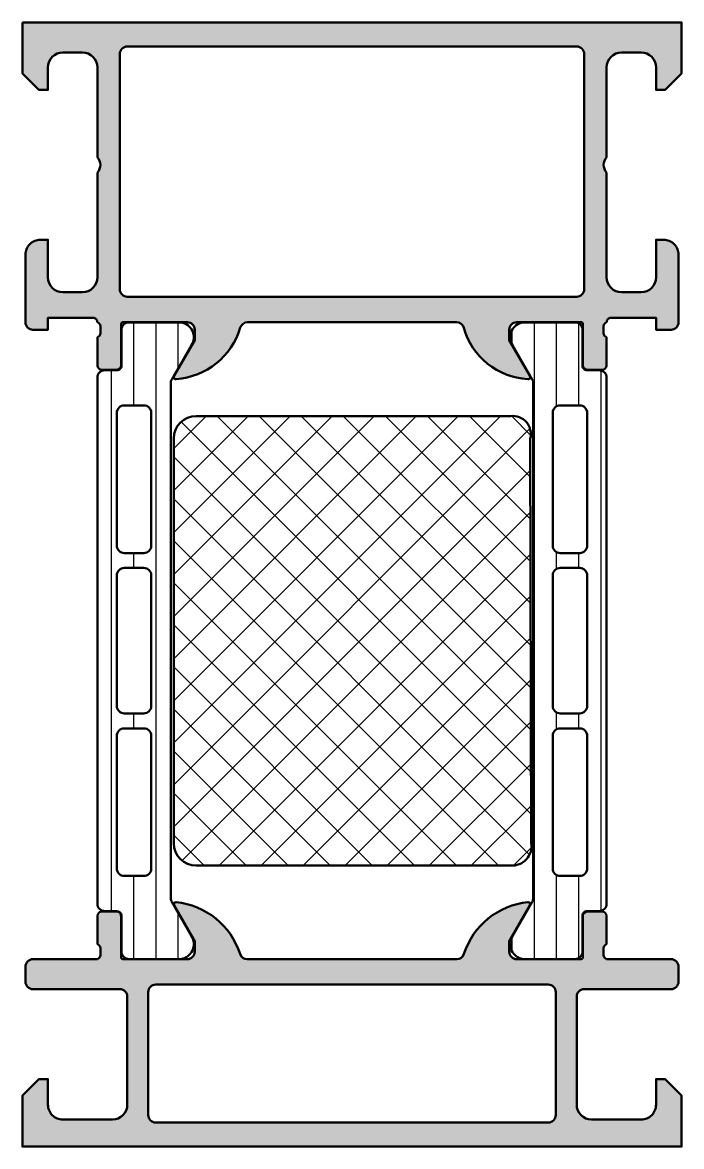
# Model space of a CAD drawing. Extents: x 0 to 44, y 0 to 75.
import ezdxf

# ---------------------------------------------------------------- set-up
doc = ezdxf.new("R2010")
doc.units = 0
for name, color, linetype, lineweight in [('0S-Alu contour', 7, 'Continuous', 50), ('0S-Alu hatch', 252, 'Continuous', 25), ('0S-Plastic contour', 254, 'Continuous', 50), ('0S-Plastic hatch', 253, 'Continuous', 25), ('0S-PT contour', 91, 'Continuous', 50), ('0S-PT hatch', 103, 'Continuous', 25)]:
    doc.layers.add(name, color=color, linetype=linetype, lineweight=lineweight)
pattern_1 = [(90, (0, 0), (-1.4859, 0), [])]

# ---------------------------------------------------------------- blocks, each defined once
blk = doc.blocks.new('345120__500D9D4B_1D3E_4A5A_B73B_B40BABF88348_')
at = {"layer": '0S-Alu hatch'}
h = blk.add_hatch(color=256, dxfattribs=at)
edge = h.paths.add_edge_path()
edge.add_line((0, 75), (0, 71.59996795654297))
edge.add_line((0, 71.59996795654297), (1.099975585937499, 70.49999237060545))
edge.add_line((1.099975585937499, 70.49999237060545), (1.699951171875, 70.49999237060545))
edge.add_line((1.699951171875, 70.49999237060545), (1.699951167454621, 72.00035610491898))
edge.add_ellipse((2.700037571150549, 72.00035610491899), major_axis=(-1.000086403695927, 0), ratio=1, start_angle=270.00000000000006, end_angle=360, ccw=False)
edge.add_line((2.700037571150548, 73.00044250861492), (3.999945194182837, 73.00044250638473))
edge.add_ellipse((3.999945191311753, 72.00038769658362), major_axis=(-1.000054809801099, 0), ratio=1, start_angle=180, end_angle=269.999999835508, ccw=False)
edge.add_line((5.000000001112852, 72.00038769658362), (5, 66))
edge.add_ellipse((4.475160659681641, 65.5), major_axis=(-0.724883668698509, 0), ratio=1, start_angle=136.3884232636867, end_angle=223.6115767363134, ccw=False)
edge.add_line((5, 65), (5.000000001728484, 58.00005879772896))
edge.add_ellipse((3.999941202271038, 58.00005879772896), major_axis=(-1.000058799457446, 0), ratio=1, start_angle=90, end_angle=180, ccw=False)
edge.add_line((3.999941202271038, 56.99999999827151), (2.700038641114208, 56.99999999617478))
edge.add_ellipse((2.700038642443936, 58.00008747056893), major_axis=(-1.000087474394149, 0), ratio=1, start_angle=0, end_angle=89.99999992381902, ccw=False)
edge.add_line((1.699951168049786, 58.00008747056892), (1.699951171875, 60.5))
edge.add_line((1.699951171875, 60.5), (1.200038642443943, 60.50000000382521))
edge.add_arc((1.200038642443943, 59.49991252943106), 1.000087474394156, 90, 180.0007771235139)
edge.add_line((0.1999511681417769, 59.4998989648806), (0.2000122065430656, 54.99997010652887))
edge.add_arc((0.6999814664105886, 54.999976888363), 0.4999692599135191, 180.0007771887011, 269.9995628678931)
edge.add_line((0.6999776519478511, 54.50000762846404), (1.70001220703125, 54.5))
edge.add_line((1.70001220703125, 54.5), (1.70001220703125, 55.29999542236328))
edge.add_line((1.70001220703125, 55.29999542236328), (4.699920654296797, 55.29999542236328))
edge.add_ellipse((4.700537733615983, 55.00062467693963), major_axis=(-0.2993713814017613, 0), ratio=1, start_angle=179.8789847210898, end_angle=270.1181010204956, ccw=False)
edge.add_ellipse((4.921072000722604, 54.73247177861281), major_axis=(-0.2788950563274092, 0), ratio=1, start_angle=178.8354106258027, end_angle=253.5801235805099, ccw=False)
edge.add_line((5.199909447265617, 54.72680337061394), (5.199909447265627, 54.27320937061398))
edge.add_ellipse((4.921041351622458, 54.26754871113692), major_axis=(-0.2789255417371514, 0), ratio=1, start_angle=106.4245945553545, end_angle=181.1628700728862, ccw=False)
edge.add_line((4.999908447265625, 54.00000537061398), (4.999908447265626, 52.11999437060547))
edge.add_arc((5.299908447265625, 52.11999437060547), 0.2999999999999989, 180, 270)
edge.add_line((5.299908447265625, 51.81999437060547), (6.279882766308412, 51.81999437060547))
edge.add_arc((6.279882766308412, 52.11999437060547), 0.2999999999999971, 270, 360)
edge.add_line((6.57988276630841, 52.11999437060547), (6.579882766308413, 54.87999237060546))
edge.add_ellipse((6.699882766308416, 54.87999237060545), major_axis=(-0.1200000000000027, 0), ratio=1, start_angle=270.0017281986449, end_angle=360, ccw=False)
edge.add_line((6.699879146777639, 54.99999237055087), (10.99987573095785, 55.00012207025101))
edge.add_ellipse((10.99989081194118, 54.50013495270454), major_axis=(-0.4999871177739239, 0), ratio=1, start_angle=180, end_angle=270.0017281979177, ccw=False)
edge.add_line((11.49987792971511, 54.50013495270454), (11.4998779296875, 53.80012512207031))
edge.add_line((11.4998779296875, 53.80012512207031), (10.11163330078124, 51.39560699462889))
edge.add_arc((10.2354760166632, 51.33769717461277), 0.136713443125829, 154.9388426485009, 284.9266257936448)
edge.add_arc((9.920909795920137, 56.01638100774349), 4.823483216037497, 274.1585276595089, 343.451636077428)
edge.add_ellipse((15.02389249098137, 54.50012207031237), major_axis=(-0.5000000000001176, 0), ratio=1, start_angle=269.99999999999983, end_angle=343.4516360774274, ccw=False)
edge.add_line((15.02389249098137, 55.00012207031248), (28.97897234221998, 55.0001220703125))
edge.add_ellipse((28.97897234221998, 54.50012207031238), major_axis=(-0.5000000000001208, 0), ratio=1, start_angle=195.5022685849559, end_angle=269.9999999999996, ccw=False)
edge.add_arc((33.97791587154023, 55.88666495980151), 4.687671692939362, 195.5022685849563, 266.9583986955508)
edge.add_arc((33.76730593307469, 51.33526302328608), 0.135154135535652, 253.6162966796809, 386.5182348805647)
edge.add_line((33.888240814209, 51.39560699462887), (32.49999618530273, 53.8001251220703))
edge.add_line((32.49999618530273, 53.8001251220703), (32.49999618527514, 54.50013495270454))
edge.add_ellipse((32.99998330304906, 54.50013495270454), major_axis=(-0.4999871177739195, 0), ratio=1, start_angle=270.00009934834316, end_angle=360, ccw=False)
edge.add_line((32.99998243609355, 55.0001220704777), (37.30002183153099, 55.00012952636669))
edge.add_ellipse((37.3000220396001, 54.88012969970702), major_axis=(-0.1199998266598455, 0), ratio=1, start_angle=180, end_angle=270.0000993458258, ccw=False)
edge.add_line((37.42002186625995, 54.88012969970702), (37.42002186625994, 52.12013169970703))
edge.add_arc((37.72002186625995, 52.12013169970703), 0.3000000000000043, 180, 270)
edge.add_line((37.72002186625995, 51.82013169970701), (38.69999618530271, 51.82013169970701))
edge.add_arc((38.69999618530271, 52.12013169970703), 0.3000000000000114, 270, 360)
edge.add_line((38.99999618530272, 52.12013169970703), (38.99999618530272, 54.00014269971553))
edge.add_ellipse((39.0788632809459, 54.26768604023846), major_axis=(-0.2789255417371463, 0), ratio=1, start_angle=-1.1628700727491719, end_angle=73.57540544464331, ccw=False)
edge.add_line((38.79999518530272, 54.27334669971486), (38.79999518530274, 54.7269406997155))
edge.add_ellipse((39.07883263184574, 54.73260910771378), major_axis=(-0.2788950563273933, 0), ratio=1, start_angle=-73.58012358050081, end_angle=1.1645893740778206, ccw=False)
edge.add_ellipse((39.29930476826628, 55.00068701524945), major_axis=(-0.2993091018266816, 0), ratio=1, start_angle=-90.1234469657332, end_angle=0.10668518499409174, ccw=False)
edge.add_line((39.29994964598964, 55.29999542236328), (42.29985809326172, 55.29999542236328))
edge.add_line((42.29985809326172, 55.29999542236328), (42.29985809326172, 54.50000000000001))
edge.add_line((42.29985809326172, 54.50000000000001), (43.29989264834511, 54.50000762846404))
edge.add_arc((43.29988883388238, 54.99997688836302), 0.4999692599135264, 270.0004371321068, 359.9992228112989)
edge.add_line((43.79985809374991, 54.99997010652911), (43.79991913215119, 59.49989896487656))
edge.add_arc((42.79983165784903, 59.49991252943106), 1.000087474394153, 359.9992228764861, 450.0000000000004)
edge.add_line((42.79983165784902, 60.50000000382521), (42.29991912841796, 60.5))
edge.add_line((42.29991912841796, 60.5), (42.29991913224318, 58.00008747056894))
edge.add_ellipse((41.29983165784902, 58.00008747056895), major_axis=(-1.000087474394163, 0), ratio=1, start_angle=90.00000006091682, end_angle=180, ccw=False)
edge.add_line((41.29983165891231, 56.99999999617478), (39.99992287798283, 56.99999999861786))
edge.add_ellipse((39.99992287798283, 58.0000487627993), major_axis=(-1.000048764181443, 0), ratio=1, start_angle=0, end_angle=90, ccw=False)
edge.add_line((38.99987411380139, 58.0000487627993), (38.99987411499024, 65))
edge.add_ellipse((39.52471345530859, 65.5), major_axis=(-0.7248836686985038, 0), ratio=1, start_angle=-43.61157673631379, end_angle=43.61157673631379, ccw=False)
edge.add_line((38.99987411499024, 66), (38.99987411430043, 72.00039773154603))
edge.add_ellipse((39.99991888881757, 72.00039773154604), major_axis=(-1.000044774517135, 0), ratio=1, start_angle=270.00000016449195, end_angle=360, ccw=False)
edge.add_line((39.99991888594652, 73.00044250606318), (41.29983272914242, 73.00044250861491))
edge.add_ellipse((41.29983272914242, 72.00035610491899), major_axis=(-1.000086403695917, 0), ratio=1, start_angle=180, end_angle=270, ccw=False)
edge.add_line((42.29991913283834, 72.00035610491899), (42.29991912841796, 70.49999237060545))
edge.add_line((42.29991912841796, 70.49999237060545), (42.89989471435546, 70.49999237060545))
edge.add_line((42.89989471435546, 70.49999237060545), (43.99987030029296, 71.59996795654297))
edge.add_line((43.99987030029296, 71.59996795654297), (43.99987030029298, 75))
edge.add_line((43.99987030029298, 75), (0, 75))
edge = h.paths.add_edge_path()
edge.add_ellipse((7.000017999656677, 72.89999115561676), major_axis=(-0.5000027408751322, 0), ratio=1, start_angle=270, end_angle=360, ccw=False)
edge.add_line((7.000017999656677, 73.39999389649189), (36.99985611533369, 73.39999389649189))
edge.add_ellipse((36.99985611533356, 72.89999115561676), major_axis=(-0.5000027408751322, 0), ratio=1, start_angle=180.0003140784808, end_angle=269.9999999999854, ccw=False)
edge.add_line((37.49985885620118, 72.89999389648356), (37.49985885620868, 57.1999996891098))
edge.add_ellipse((36.99985611533355, 57.1999996891098), major_axis=(-0.5000027408751251, 0), ratio=1, start_angle=90.00000000000159, end_angle=180, ccw=False)
edge.add_line((36.99985611533357, 56.69999694823467), (7.000017999656559, 56.69999694823467))
edge.add_ellipse((7.000017999656683, 57.19999968910981), major_axis=(-0.5000027408751322, 0), ratio=1, start_angle=0, end_angle=89.9999999999859, ccw=False)
edge.add_line((6.500015258781551, 57.19999968910981), (6.500015258781544, 72.89999115561676))
at = {"layer": '0S-Alu contour', "color": 7}
for points in [[(0, 75), (0, 71.59996795654297), (1.099975585937499, 70.49999237060545), (1.699951171875, 70.49999237060545), (1.699951167454621, 72.00035610491898)], [(42.29991913283834, 72.00035610491899), (42.29991912841796, 70.49999237060545), (42.89989471435546, 70.49999237060545), (43.99987030029296, 71.59996795654297), (43.99987030029298, 75), (0, 75)], [(2.700037571150548, 73.00044250861492), (3.999945194182837, 73.00044250638473)], [(6.500015258781551, 57.19999968910981), (6.500015258781544, 72.89999115561676)], [(7.000017999656677, 73.39999389649189), (36.99985611533369, 73.39999389649189)], [(37.49985885620118, 72.89999389648356), (37.49985885620868, 57.1999996891098)], [(39.99991888594652, 73.00044250606318), (41.29983272914242, 73.00044250861491)], [(5.000000001112852, 72.00038769658362), (5, 66)], [(38.99987411499024, 66), (38.99987411430043, 72.00039773154603)], [(5, 65), (5.000000001728484, 58.00005879772896)], [(38.99987411380139, 58.0000487627993), (38.99987411499024, 65)], [(1.699951168049786, 58.00008747056892), (1.699951171875, 60.5), (1.200038642443943, 60.50000000382521)], [(42.79983165784902, 60.50000000382521), (42.29991912841796, 60.5), (42.29991913224318, 58.00008747056894)], [(0.1999511681417769, 59.4998989648806), (0.2000122065430656, 54.99997010652887)], [(43.79985809374991, 54.99997010652911), (43.79991913215119, 59.49989896487656)], [(3.999941202271038, 56.99999999827151), (2.700038641114208, 56.99999999617478)], [(36.99985611533357, 56.69999694823467), (7.000017999656559, 56.69999694823467)], [(41.29983165891231, 56.99999999617478), (39.99992287798283, 56.99999999861786)], [(0.6999776519478511, 54.50000762846404), (1.70001220703125, 54.5), (1.70001220703125, 55.29999542236328), (4.699920654296797, 55.29999542236328)], [(6.57988276630841, 52.11999437060547), (6.579882766308413, 54.87999237060546)], [(6.699879146777639, 54.99999237055087), (10.99987573095785, 55.00012207025101)], [(15.02389249098137, 55.00012207031248), (28.97897234221998, 55.0001220703125)], [(32.99998243609355, 55.0001220704777), (37.30002183153099, 55.00012952636669)], [(37.42002186625995, 54.88012969970702), (37.42002186625994, 52.12013169970703)], [(39.29994964598964, 55.29999542236328), (42.29985809326172, 55.29999542236328), (42.29985809326172, 54.50000000000001), (43.29989264834511, 54.50000762846404)], [(4.999908447265625, 54.00000537061398), (4.999908447265626, 52.11999437060547)], [(5.199909447265617, 54.72680337061394), (5.199909447265627, 54.27320937061398)], [(11.49987792971511, 54.50013495270454), (11.4998779296875, 53.80012512207031), (10.11163330078124, 51.39560699462889)], [(33.888240814209, 51.39560699462887), (32.49999618530273, 53.8001251220703), (32.49999618527514, 54.50013495270454)], [(38.79999518530272, 54.27334669971486), (38.79999518530274, 54.7269406997155)], [(38.99999618530272, 52.12013169970703), (38.99999618530272, 54.00014269971553)], [(5.299908447265625, 51.81999437060547), (6.279882766308412, 51.81999437060547)], [(37.72002186625995, 51.82013169970701), (38.69999618530271, 51.82013169970701)]]:
    blk.add_lwpolyline(points, dxfattribs=at)
at = {"layer": '0S-Alu contour', "color": 7, "extrusion": (0, 0, -1)}
for centre, radius, start, end in [((-2.700037571150549, 72.00035610491899), 1.000086403695927, 0, 89.99999999999994), ((-3.999945191311753, 72.00038769658362), 1.000054809801099, 90.00000016449201, 180), ((-7.000017999656677, 72.89999115561676), 0.5000027408751322, 0, 90), ((-36.99985611533356, 72.89999115561676), 0.5000027408751322, 90.00000000001462, 179.9996859215192), ((-39.99991888881757, 72.00039773154604), 1.000044774517135, 0, 89.99999983550805), ((-41.29983272914242, 72.00035610491899), 1.000086403695917, 90, 180), ((-4.475160659681641, 65.5), 0.724883668698509, 136.3884232636866, 223.6115767363133), ((-39.52471345530859, 65.5), 0.7248836686985038, 316.3884232636862, 43.61157673631377), ((-2.700038642443936, 58.00008747056893), 1.000087474394149, 270.0000000761811, 0), ((-3.999941202271038, 58.00005879772896), 1.000058799457446, 180, 270), ((-39.99992287798283, 58.0000487627993), 1.000048764181443, 270, 0), ((-41.29983165784902, 58.00008747056895), 1.000087474394163, 180, 269.9999999390832), ((-7.000017999656683, 57.19999968910981), 0.5000027408751322, 270.0000000000141, 0), ((-36.99985611533355, 57.1999996891098), 0.5000027408751251, 180, 269.9999999999984), ((-4.700537733615983, 55.00062467693963), 0.2993713814017613, 89.88189897950441, 180.1210152789103), ((-4.921072000722604, 54.73247177861281), 0.2788950563274092, 106.4198764194901, 181.1645893741974), ((-6.699882766308416, 54.87999237060545), 0.1200000000000028, 0, 89.99827180135509), ((-10.99989081194118, 54.50013495270454), 0.4999871177739239, 89.99827180208226, 180), ((-15.02389249098137, 54.50012207031237), 0.5000000000001176, 16.54836392257261, 90.00000000000018), ((-28.97897234221998, 54.50012207031238), 0.5000000000001208, 90.0000000000004, 164.4977314150441), ((-32.99998330304906, 54.50013495270454), 0.4999871177739195, 0, 89.99990065165684), ((-37.3000220396001, 54.88012969970702), 0.1199998266598455, 89.99990065417424, 180), ((-39.07883263184574, 54.73260910771378), 0.2788950563273933, 358.8354106259222, 73.58012358050078), ((-39.29930476826628, 55.00068701524945), 0.2993091018266816, 359.8933148150059, 90.12344696573331), ((-4.921041351622458, 54.26754871113692), 0.2789255417371514, 178.8371299271138, 253.5754054446455), ((-39.0788632809459, 54.26768604023846), 0.2789255417371463, 286.4245945553567, 1.162870072749251)]:
    blk.add_arc(centre, radius, start, end, dxfattribs=at)
at = {"layer": '0S-Alu contour', "color": 7}
for centre, radius, start, end in [((1.200038642443943, 59.49991252943106), 1.000087474394156, 90, 180.0007771235139), ((42.79983165784903, 59.49991252943106), 1.000087474394153, 359.9992228764861, 90.0000000000004), ((0.6999814664105886, 54.999976888363), 0.4999692599135191, 180.0007771887011, 269.9995628678931), ((43.29988883388238, 54.99997688836302), 0.4999692599135264, 270.0004371321068, 359.9992228112989), ((9.920909795920137, 56.01638100774349), 4.823483216037497, 274.1585276595089, 343.451636077428), ((33.97791587154023, 55.88666495980151), 4.687671692939362, 195.5022685849563, 266.9583986955508), ((5.299908447265625, 52.11999437060547), 0.2999999999999989, 180, 270), ((6.279882766308412, 52.11999437060547), 0.2999999999999971, 270, 0), ((37.72002186625995, 52.12013169970703), 0.3000000000000043, 180, 270), ((38.69999618530271, 52.12013169970703), 0.3000000000000114, 270, 0), ((10.2354760166632, 51.33769717461277), 0.136713443125829, 154.9388426485009, 284.9266257936448), ((33.76730593307469, 51.33526302328608), 0.135154135535652, 253.6162966796809, 26.51823488056471)]:
    blk.add_arc(centre, radius, start, end, dxfattribs=at)
blk = doc.blocks.new('284019__459BD08E_AC78_4B04_B32F_7752D529CB1F___3FD7479B_9509_4BB0_B4AB_F2A29154A037_')
at = {"layer": '0S-Plastic hatch'}
h = blk.add_hatch(dxfattribs=at)
h.set_pattern_fill('ANSI31', color=256, scale=0.4680000000000001, angle=45, style=0)
h.set_pattern_definition(pattern_1)
edge = h.paths.add_edge_path()
edge.add_line((4.998753296261079, 51.29235625526818), (4.999865985749884, 16.20985754576579))
edge.add_arc((5.499863306596387, 16.20987340386518), 0.4999973210979844, 180.0018172140356, 270.0020240769152)
edge.add_line((5.499880969904989, 15.70987608307919), (6.310215696802736, 15.70990470962718))
edge.add_ellipse((6.310226294848298, 15.40990470981438), major_axis=(-0.2999999999999952, 0), ratio=1, start_angle=180.0020752978986, end_angle=270.0020240776064, ccw=False)
edge.add_line((6.610226294651502, 15.40991557604877), (6.609981274070682, 13.00991718266517))
edge.add_arc((7.109977251276918, 13.00993265328298), 0.4999959774455781, 180.0017728165192, 270.0020872367505)
edge.add_line((7.109995465707158, 12.50993667616917), (10.58653949695266, 12.51006332373204))
edge.add_arc((10.44419299607089, 13.49987624320274), 0.9999960709244813, 278.1836833497853, 392.7290913977267)
edge.add_line((11.28542606229113, 14.04054163895328), (9.966873632834734, 16.32415072820264))
edge.add_ellipse((10.39987729408678, 16.57416638639704), major_axis=(-0.5000000000000542, 0), ratio=1, start_angle=0.0018117434855753345, end_angle=30.00207189723062, ccw=False)
edge.add_line((9.899877294336694, 16.57415057595253), (9.898790981943494, 50.92841828601597))
edge.add_ellipse((10.39879098169355, 50.92843409645906), major_axis=(-0.500000000000026, 0), ratio=1, start_angle=-29.997921301458916, end_angle=0.0018117430832944592, ccw=False)
edge.add_line((9.965769210052862, 51.17841838653583), (11.28415620783992, 53.46212298779094))
edge.add_arc((10.44288397718113, 54.00272744188542), 0.9999960709244833, 327.2750591980468, 441.8204672459867)
edge.add_line((10.58515877409534, 54.99255067056184), (7.108614534479016, 54.99242402300532))
edge.add_arc((7.108632748909259, 54.49242804589152), 0.4999959774455663, 90.00208723675075, 180.0100001036723)
edge.add_line((6.608636779079225, 54.49234077922673), (6.609055647734549, 52.09245042051018))
edge.add_ellipse((6.309055652303845, 52.0923980604488), major_axis=(-0.2999999999999971, 0), ratio=1, start_angle=90.00202407656451, end_angle=180.010000035117, ccw=False)
edge.add_line((6.309066250343952, 51.792398060636), (5.498732953798953, 51.79236943415352))
edge.add_arc((5.49875061710756, 51.29237211336755), 0.4999973210979595, 90.00202407691594, 180.0018172140356)
edge = h.paths.add_edge_path()
edge.add_line((6.299314684320593, 40.10129142721294), (6.299314684320593, 48.95130058249147))
edge.add_ellipse((6.799299425531524, 48.95130058249147), major_axis=(-0.4999847412109304, 0), ratio=1, start_angle=270, end_angle=360, ccw=False)
edge.add_line((6.799299425531524, 49.4512853237024), (8.099310106683882, 49.4512853237024))
edge.add_ellipse((8.099310106683882, 48.95127006491335), major_axis=(-0.5000152587890554, 0), ratio=1, start_angle=180, end_angle=270, ccw=False)
edge.add_line((8.599325365472938, 48.95127006491335), (8.599325365486182, 40.10128778786141))
edge.add_ellipse((8.099329004829613, 40.10128778786141), major_axis=(-0.4999963606565672, 0), ratio=1, start_angle=90, end_angle=180, ccw=False)
edge.add_line((8.099329004829613, 39.60129142720484), (6.79931468640312, 39.60129142694343))
edge.add_ellipse((6.799314686408214, 40.10129142903104), major_axis=(-0.5000000020876172, 0), ratio=1, start_angle=0, end_angle=89.99999999941627, ccw=False)
edge = h.paths.add_edge_path()
edge.add_line((6.299314684320579, 29.4012853237024), (6.299314684320593, 38.10129142721809))
edge.add_ellipse((6.799314684320593, 38.10129142721809), major_axis=(-0.5, 0), ratio=1, start_angle=270, end_angle=360, ccw=False)
edge.add_line((6.799314684320593, 38.60129142721809), (8.099325365472948, 38.60129142721808))
edge.add_ellipse((8.099325365472946, 38.10129142721809), major_axis=(-0.4999999999999929, 0), ratio=1, start_angle=180, end_angle=269.99999999999983, ccw=False)
edge.add_line((8.59932536547294, 38.10129142721809), (8.599325365472938, 29.40128532370242))
edge.add_ellipse((8.099325365472923, 29.40128532370242), major_axis=(-0.5000000000000142, 0), ratio=1, start_angle=90, end_angle=180, ccw=False)
edge.add_line((8.099325365472923, 28.90128532370241), (6.799314684320579, 28.90128532370241))
edge.add_ellipse((6.799314684320579, 29.4012853237024), major_axis=(-0.5, 0), ratio=1, start_angle=0, end_angle=90, ccw=False)
edge = h.paths.add_edge_path()
edge.add_line((6.299314684310205, 18.55129142791138), (6.299314684310205, 27.4012853225182))
edge.add_ellipse((6.799314686467512, 27.4012853225182), major_axis=(-0.5000000021573073, 0), ratio=1, start_angle=270.0000000000006, end_angle=360, ccw=False)
edge.add_line((6.799314686467507, 27.90128532467551), (8.099329004924911, 27.90128532441411))
edge.add_ellipse((8.099329004819284, 27.4012889637576), major_axis=(-0.4999963606565104, 0), ratio=1, start_angle=180, end_angle=269.9999999878957, ccw=False)
edge.add_line((8.599325365475792, 27.4012889637576), (8.599325365475792, 18.55128778855916))
edge.add_ellipse((8.099329004819174, 18.55128778855991), major_axis=(-0.4999963606566205, 0), ratio=1, start_angle=89.9999999999996, end_angle=180, ccw=False)
edge.add_line((8.099329004819168, 18.05129142790329), (6.79931468639273, 18.05129142764189))
edge.add_ellipse((6.799314686397826, 18.55129142972951), major_axis=(-0.5000000020876243, 0), ratio=1, start_angle=0, end_angle=89.99999999941599, ccw=False)
at = {"layer": '0S-Alu contour', "color": 7}
for points in [[(6.299314684320593, 40.10129142721294), (6.299314684320593, 48.95130058249147)], [(6.799299425531524, 49.4512853237024), (8.099310106683882, 49.4512853237024)], [(8.599325365472938, 48.95127006491335), (8.599325365486182, 40.10128778786141)], [(8.099329004829613, 39.60129142720484), (6.79931468640312, 39.60129142694343)], [(6.799314684320593, 38.60129142721809), (8.099325365472948, 38.60129142721808)], [(6.299314684320579, 29.4012853237024), (6.299314684320593, 38.10129142721809)], [(8.59932536547294, 38.10129142721809), (8.599325365472938, 29.40128532370242)], [(8.099325365472923, 28.90128532370241), (6.799314684320579, 28.90128532370241)], [(6.799314686467507, 27.90128532467551), (8.099329004924911, 27.90128532441411)], [(6.299314684310205, 18.55129142791138), (6.299314684310205, 27.4012853225182)], [(8.599325365475792, 27.4012889637576), (8.599325365475792, 18.55128778855916)], [(8.099329004819168, 18.05129142790329), (6.79931468639273, 18.05129142764189)]]:
    blk.add_lwpolyline(points, dxfattribs=at)
at = {"layer": '0S-Alu contour', "color": 7, "extrusion": (0, 0, -1)}
for centre, radius, start, end in [((-6.799299425531524, 48.95130058249147), 0.4999847412109304, 0, 90), ((-8.099310106683882, 48.95127006491335), 0.5000152587890554, 90, 180), ((-6.799314686408214, 40.10129142903104), 0.5000000020876172, 270.0000000005837, 0), ((-8.099329004829613, 40.10128778786141), 0.4999963606565672, 180, 270), ((-6.799314684320593, 38.10129142721809), 0.5, 0, 90), ((-8.099325365472946, 38.10129142721809), 0.4999999999999929, 90.00000000000018, 180), ((-6.799314684320579, 29.4012853237024), 0.5, 270, 0), ((-8.099325365472923, 29.40128532370242), 0.5000000000000142, 180, 270), ((-6.799314686467512, 27.4012853225182), 0.5000000021573073, 0, 89.99999999999939), ((-8.099329004819284, 27.4012889637576), 0.4999963606565104, 90.0000000121043, 180), ((-6.799314686397826, 18.55129142972951), 0.5000000020876243, 270.000000000584, 0), ((-8.099329004819174, 18.55128778855991), 0.4999963606566205, 180, 270.0000000000004)]:
    blk.add_arc(centre, radius, start, end, dxfattribs=at)
at = {"layer": '0S-Plastic contour', "color": 7}
for points in [[(10.58515877409534, 54.99255067056184), (7.108614534479016, 54.99242402300532)], [(6.608636779079225, 54.49234077922673), (6.609055647734549, 52.09245042051018)], [(9.965769210052862, 51.17841838653583), (11.28415620783992, 53.46212298779094)], [(6.309066250343952, 51.792398060636), (5.498732953798953, 51.79236943415352)], [(4.998753296261079, 51.29235625526818), (4.999865985749884, 16.20985754576579)], [(9.899877294336694, 16.57415057595253), (9.898790981943494, 50.92841828601597)], [(11.28542606229113, 14.04054163895328), (9.966873632834734, 16.32415072820264)], [(5.499880969904989, 15.70987608307919), (6.310215696802736, 15.70990470962718)], [(6.610226294651502, 15.40991557604877), (6.609981274070682, 13.00991718266517)], [(7.109995465707158, 12.50993667616917), (10.58653949695266, 12.51006332373204)]]:
    blk.add_lwpolyline(points, dxfattribs=at)
for centre, radius, start, end in [((7.108632748909259, 54.49242804589152), 0.4999959774455663, 90.00208723675075, 180.0100001036723), ((10.44288397718113, 54.00272744188542), 0.9999960709244833, 327.2750591980468, 81.82046724598679), ((5.49875061710756, 51.29237211336755), 0.4999973210979595, 90.00202407691594, 180.0018172140356), ((5.499863306596387, 16.20987340386518), 0.4999973210979844, 180.0018172140356, 270.0020240769152), ((10.44419299607089, 13.49987624320274), 0.9999960709244813, 278.1836833497853, 32.72909139772673), ((7.109977251276918, 13.00993265328298), 0.4999959774455781, 180.0017728165192, 270.0020872367505)]:
    blk.add_arc(centre, radius, start, end, dxfattribs=at)
at = {"layer": '0S-Plastic contour', "color": 7, "extrusion": (0, 0, -1)}
for centre, radius, start, end in [((-6.309055652303845, 52.0923980604488), 0.2999999999999971, 179.989999964883, 269.9979759234355), ((-10.39879098169355, 50.92843409645906), 0.500000000000026, 359.9981882569167, 29.99792130145894), ((-10.39987729408678, 16.57416638639704), 0.5000000000000542, 329.9979281027694, 359.9981882565144), ((-6.310226294848298, 15.40990470981438), 0.2999999999999952, 89.9979759223936, 179.9979247021014)]:
    blk.add_arc(centre, radius, start, end, dxfattribs=at)
blk = doc.blocks.new('284019__B20DDBD1_66AF_40F5_A698_BB79E07B8255___CFF5C1E3_D2EC_4D59_AC5A_AC8420F0F19E_')
at = {"layer": '0S-Plastic hatch'}
h = blk.add_hatch(dxfattribs=at)
h.set_pattern_fill('ANSI31', color=256, scale=0.4680000000000001, angle=45, style=0)
h.set_pattern_definition(pattern_1)
edge = h.paths.add_edge_path()
edge.add_line((39.00124670373893, 51.29235625526818), (39.00013401425012, 16.20985754576579))
edge.add_ellipse((38.50013669340362, 16.20987340386518), major_axis=(-0.4999973210979844, 0), ratio=1, start_angle=89.99797592308448, end_angle=179.9981827859645, ccw=False)
edge.add_line((38.50011903009502, 15.70987608307919), (37.68978430319727, 15.70990470962718))
edge.add_arc((37.6897737051517, 15.40990470981438), 0.2999999999999987, 89.99797592239209, 180.0058494393413)
edge.add_line((37.38977370671511, 15.40987408222166), (37.39001872592933, 13.0099171826225))
edge.add_ellipse((36.89002274872308, 13.00993265328298), major_axis=(-0.499995977445583, 0), ratio=1, start_angle=89.99791276324942, end_angle=179.9982271785468, ccw=False)
edge.add_line((36.89000453429284, 12.50993667616917), (33.41346050304736, 12.51006332373204))
edge.add_ellipse((33.55580700392911, 13.49987624320275), major_axis=(-0.9999960709244801, 0), ratio=1, start_angle=-32.7290913977302, end_angle=81.81631665021592, ccw=False)
edge.add_line((32.71457393770889, 14.04054163895333), (34.03312636716527, 16.32415072820264))
edge.add_arc((33.60012270591322, 16.57416638639703), 0.5000000000000587, 329.9979281027701, 359.9981882565144)
edge.add_line((34.1001227056633, 16.57415057595252), (34.1012090180565, 50.92841828601597))
edge.add_arc((33.60120901830645, 50.92843409645908), 0.5000000000000224, 359.9981882569167, 389.9979213014581)
edge.add_line((34.03423078994714, 51.17841838653584), (32.7158437921601, 53.4621229877909))
edge.add_ellipse((33.55711602281887, 54.00272744188542), major_axis=(-0.9999960709244868, 0), ratio=1, start_angle=-81.82046724598439, end_angle=32.72494080195622, ccw=False)
edge.add_line((33.41484122590461, 54.99255067056185), (36.89138546552098, 54.99242402300531))
edge.add_ellipse((36.89136725109075, 54.49242804589152), major_axis=(-0.4999959774455591, 0), ratio=1, start_angle=179.9899999648467, end_angle=269.99791276325016, ccw=False)
edge.add_line((37.39136322092088, 54.49234077982467), (37.39094435226555, 52.09245042106325))
edge.add_arc((37.69094434769615, 52.0923980604488), 0.2999999999999934, 179.9899998591892, 269.9979759230855)
edge.add_line((37.69093374965422, 51.79239806063601), (38.50126481427674, 51.7923694342274))
edge.add_ellipse((38.50124938289244, 51.29237211336755), major_axis=(-0.4999973210979694, 0), ratio=1, start_angle=179.9981827859645, end_angle=269.9982316841399, ccw=False)
edge = h.paths.add_edge_path()
edge.add_line((35.40067463452706, 48.95127006490816), (35.40067463451383, 40.10128778786141))
edge.add_arc((35.90067099517039, 40.10128778786141), 0.4999963606565672, 180, 269.9999999878941)
edge.add_line((35.90067099506475, 39.60129142720484), (37.20068531359179, 39.60129142694344))
edge.add_arc((37.20068531359179, 40.10129142903105), 0.5000000020876172, 270, 360)
edge.add_line((37.70068531567941, 40.10129142903105), (37.7006853156794, 48.95130058249147))
edge.add_arc((37.20070057446847, 48.95130058249147), 0.4999847412109304, 0, 89.9999999999992)
edge.add_line((37.20070057446848, 49.4512853237024), (35.90068989331612, 49.4512853237024))
edge.add_arc((35.90068989331612, 48.95127006491335), 0.5000152587890554, 90, 180)
edge = h.paths.add_edge_path()
edge.add_line((37.70068531567942, 29.4012853237024), (37.70068531567941, 38.10129142721809))
edge.add_arc((37.20068531567941, 38.10129142721809), 0.5, 0, 90)
edge.add_line((37.20068531567941, 38.60129142721809), (35.90067463452705, 38.60129142721809))
edge.add_arc((35.90067463452705, 38.10129142721809), 0.4999999999999929, 90, 180)
edge.add_line((35.40067463452706, 38.10129142721809), (35.40067463452706, 29.40128532370242))
edge.add_arc((35.90067463452708, 29.40128532370242), 0.5000000000000142, 180, 270)
edge.add_line((35.90067463452708, 28.90128532370241), (37.20068531567942, 28.90128532370241))
edge.add_arc((37.20068531567942, 29.4012853237024), 0.5, 270, 360)
edge = h.paths.add_edge_path()
edge.add_line((35.40067463452421, 27.4012889637576), (35.4006746345242, 18.55128778855917))
edge.add_arc((35.90067099518083, 18.55128778855991), 0.4999963606566312, 180, 270.0004170425837)
edge.add_line((35.90067463453745, 18.05129142791653), (37.20068531360217, 18.05129142764189))
edge.add_arc((37.20068531360217, 18.55129142972951), 0.5000000020876209, 270, 360)
edge.add_line((37.7006853156898, 18.55129142972951), (37.7006853156898, 27.4012853225182))
edge.add_arc((37.2006853135325, 27.4012853225182), 0.5000000021573002, 0, 90)
edge.add_line((37.2006853135325, 27.9012853246755), (35.90067099507509, 27.90128532441411))
edge.add_arc((35.90067099518072, 27.4012889637576), 0.4999963606565104, 90.0000000121043, 180)
at = {"layer": '0S-Alu contour', "color": 7}
for points in [[(35.40067463452706, 48.95127006490816), (35.40067463451383, 40.10128778786141)], [(37.20070057446848, 49.4512853237024), (35.90068989331612, 49.4512853237024)], [(37.70068531567941, 40.10129142903105), (37.7006853156794, 48.95130058249147)], [(35.90067099506475, 39.60129142720484), (37.20068531359179, 39.60129142694344)], [(37.20068531567941, 38.60129142721809), (35.90067463452705, 38.60129142721809)], [(35.40067463452706, 38.10129142721809), (35.40067463452706, 29.40128532370242)], [(37.70068531567942, 29.4012853237024), (37.70068531567941, 38.10129142721809)], [(35.90067463452708, 28.90128532370241), (37.20068531567942, 28.90128532370241)], [(37.2006853135325, 27.9012853246755), (35.90067099507509, 27.90128532441411)], [(35.40067463452421, 27.4012889637576), (35.4006746345242, 18.55128778855917)], [(37.7006853156898, 18.55129142972951), (37.7006853156898, 27.4012853225182)], [(35.90067463453745, 18.05129142791653), (37.20068531360217, 18.05129142764189)]]:
    blk.add_lwpolyline(points, dxfattribs=at)
for centre, radius, start, end in [((35.90068989331612, 48.95127006491335), 0.5000152587890554, 90, 180), ((37.20070057446847, 48.95130058249147), 0.4999847412109304, 0, 89.9999999999992), ((35.90067099517039, 40.10128778786141), 0.4999963606565672, 180, 269.9999999878941), ((37.20068531359179, 40.10129142903105), 0.5000000020876172, 270, 0), ((35.90067463452705, 38.10129142721809), 0.4999999999999929, 90, 180), ((37.20068531567941, 38.10129142721809), 0.5, 0, 90), ((35.90067463452708, 29.40128532370242), 0.5000000000000142, 180, 270), ((37.20068531567942, 29.4012853237024), 0.5, 270, 0), ((35.90067099518072, 27.4012889637576), 0.4999963606565104, 90.0000000121043, 180), ((37.2006853135325, 27.4012853225182), 0.5000000021573002, 0, 90), ((35.90067099518083, 18.55128778855991), 0.4999963606566312, 180, 270.0004170425837), ((37.20068531360217, 18.55129142972951), 0.5000000020876209, 270, 0)]:
    blk.add_arc(centre, radius, start, end, dxfattribs=at)
at = {"layer": '0S-Plastic contour', "color": 7}
for points in [[(33.41484122590461, 54.99255067056185), (36.89138546552098, 54.99242402300531)], [(37.39136322092088, 54.49234077982467), (37.39094435226555, 52.09245042106325)], [(34.03423078994714, 51.17841838653584), (32.7158437921601, 53.4621229877909)], [(37.69093374965422, 51.79239806063601), (38.50126481427674, 51.7923694342274)], [(39.00124670373893, 51.29235625526818), (39.00013401425012, 16.20985754576579)], [(34.1001227056633, 16.57415057595252), (34.1012090180565, 50.92841828601597)], [(32.71457393770889, 14.04054163895333), (34.03312636716527, 16.32415072820264)], [(37.38977370671511, 15.40987408222166), (37.39001872592933, 13.0099171826225)], [(38.50011903009502, 15.70987608307919), (37.68978430319727, 15.70990470962718)], [(36.89000453429284, 12.50993667616917), (33.41346050304736, 12.51006332373204)]]:
    blk.add_lwpolyline(points, dxfattribs=at)
at = {"layer": '0S-Plastic contour', "color": 7, "extrusion": (0, 0, -1)}
for centre, radius, start, end in [((-33.55711602281887, 54.00272744188542), 0.9999960709244868, 327.2750591980439, 81.82046724598447), ((-36.89136725109075, 54.49242804589152), 0.4999959774455592, 90.00208723674983, 180.0100000351534), ((-38.50124938289244, 51.29237211336755), 0.4999973210979694, 90.00176831586008, 180.0018172140356), ((-38.50013669340362, 16.20987340386518), 0.4999973210979844, 180.0018172140356, 270.0020240769155), ((-33.55580700392911, 13.49987624320275), 0.9999960709244801, 278.1836833497841, 32.72909139773022), ((-36.89002274872308, 13.00993265328298), 0.499995977445583, 180.0017728214533, 270.0020872367506)]:
    blk.add_arc(centre, radius, start, end, dxfattribs=at)
at = {"layer": '0S-Plastic contour', "color": 7}
for centre, radius, start, end in [((37.69094434769615, 52.0923980604488), 0.2999999999999934, 179.9899998591892, 269.9979759230855), ((33.60120901830645, 50.92843409645908), 0.5000000000000224, 359.9981882569167, 29.99792130145814), ((33.60012270591322, 16.57416638639703), 0.5000000000000587, 329.9979281027701, 359.9981882565144), ((37.6897737051517, 15.40990470981438), 0.2999999999999987, 89.99797592239209, 180.0058494393413)]:
    blk.add_arc(centre, radius, start, end, dxfattribs=at)
blk = doc.blocks.new('382090__61B33BCC_4361_4406_BF3F_76078AA75DAA_')
at = {"layer": '0S-PT hatch'}
h = blk.add_hatch(dxfattribs=at)
h.set_pattern_fill('ANSI37', color=256, scale=0.625, angle=90, style=0)
h.set_pattern_definition([(135, (0, 0), (-1.403165018917055, -1.403165018917055), []), (225, (0, 0), (1.403165018917055, -1.403165018917055), [])])
edge = h.paths.add_edge_path()
edge.add_arc((11.60053184751814, 47.24133491530957), 1.5, 90, 180)
edge.add_line((10.10053184751814, 47.24133491530957), (10.10053184751815, 20.24133491530957))
edge.add_arc((11.60053184751815, 20.24133491530957), 1.5, 180, 270)
edge.add_line((11.60053184751815, 18.74133491530957), (32.60053184751815, 18.74133491530958))
edge.add_arc((32.68668674727331, 20.03333858785577), 1.294873027221076, 266.1849838138564, 369.2435046952911)
edge.add_line((33.9647453078997, 20.24133491530958), (33.90531949070066, 47.24133491530958))
edge.add_arc((32.71871045257498, 47.52664330642011), 1.220426928332727, 346.4804267728961, 455.5568768280894)
edge.add_line((32.60053184751815, 48.74133491530958), (11.60053184751814, 48.74133491530957))
at = {"layer": '0S-PT contour', "color": 7}
for points in [[(32.60053184751815, 48.74133491530958), (11.60053184751814, 48.74133491530957)], [(10.10053184751814, 47.24133491530957), (10.10053184751815, 20.24133491530957)], [(33.9647453078997, 20.24133491530958), (33.90531949070066, 47.24133491530958)], [(11.60053184751815, 18.74133491530957), (32.60053184751815, 18.74133491530958)]]:
    blk.add_lwpolyline(points, dxfattribs=at)
for centre, radius, start, end in [((11.60053184751814, 47.24133491530957), 1.5, 90, 180), ((32.71871045257498, 47.52664330642011), 1.220426928332727, 346.4804267728961, 95.5568768280894), ((11.60053184751815, 20.24133491530957), 1.5, 180, 270), ((32.68668674727331, 20.03333858785577), 1.294873027221076, 266.1849838138564, 9.243504695291039)]:
    blk.add_arc(centre, radius, start, end, dxfattribs=at)
blk = doc.blocks.new('345020__691FACED_FD4C_4AC5_948B_AC3D8004B5FE_')
at = {"layer": '0S-Alu hatch'}
h = blk.add_hatch(color=256, dxfattribs=at)
edge = h.paths.add_edge_path()
edge.add_arc((0.7000885009765626, 12), 0.5, 89.99999999999991, 180)
edge.add_line((0.2000885009765626, 12), (0.2000885006271829, 10.99958381656215))
edge.add_arc((0.7001071930270104, 10.99958381656215), 0.5000186923998275, 180, 270)
edge.add_line((0.7001071930270103, 10.49956512416232), (6.499952973271558, 10.49956512470792))
edge.add_ellipse((6.499952973301681, 9.99951809579811), major_axis=(-0.50004702890981, 0), ratio=1, start_angle=180.0053885867396, end_angle=270.0000000034515, ccw=False)
edge.add_line((7, 9.999565124511362), (7.000000000084005, 2.799997719342838))
edge.add_ellipse((6.000012961809504, 2.799997719342838), major_axis=(-0.9999870382745008, 0), ratio=1, start_angle=90, end_angle=180, ccw=False)
edge.add_line((6.000012961809504, 1.800010681068337), (2.700012207022308, 1.800010681152343))
edge.add_ellipse((2.699963233550122, 2.799961707671218), major_axis=(-0.9999510277181334, 0), ratio=1, start_angle=-0.0028061113654871406, end_angle=90.00280611068712, ccw=False)
edge.add_line((1.700012207031249, 2.800010681155243), (1.700012207031249, 4.499999999999998))
edge.add_line((1.700012207031249, 4.499999999999998), (1.099975585937503, 4.500000000000003))
edge.add_line((1.099975585937503, 4.500000000000003), (0, 3.400016784667968))
edge.add_line((0, 3.400016784667968), (0, 0))
edge.add_line((0, 0), (44.00003051757808, 9.048677e-10))
edge.add_line((44.00003051757808, 9.048677e-10), (44.00003051757812, 3.400016784667958))
edge.add_line((44.00003051757812, 3.400016784667958), (42.90005493164059, 4.499999999999999))
edge.add_line((42.90005493164059, 4.499999999999999), (42.30001831054684, 4.499999999999999))
edge.add_line((42.30001831054684, 4.499999999999999), (42.3000183117461, 2.799961707671226))
edge.add_ellipse((41.30006728402798, 2.799961707671217), major_axis=(-0.9999510277181258, 0), ratio=1, start_angle=89.9999999999996, end_angle=180, ccw=False)
edge.add_line((41.30006728402797, 1.800010679953091), (38.00001755540519, 1.800010681068338))
edge.add_ellipse((38.00001755576859, 2.799997719342826), major_axis=(-0.999987038274488, 0), ratio=1, start_angle=0, end_angle=89.9999999791786, ccw=False)
edge.add_line((37.0000305174941, 2.799997719342826), (37.0000305153666, 9.999518095803936))
edge.add_ellipse((37.50007754427642, 9.999518095798104), major_axis=(-0.5000470289098189, 0), ratio=1, start_angle=270, end_angle=360, ccw=False)
edge.add_line((37.50007754427642, 10.49956512470792), (43.29992332453413, 10.49956512416232))
edge.add_arc((43.29992332455106, 10.99958381656215), 0.5000186923998325, 269.9999999980605, 360)
edge.add_line((43.79994201695089, 10.99958381656215), (43.79994201660152, 12.00000000017461))
edge.add_arc((43.29994201660152, 12), 0.5, 0, 90)
edge.add_line((43.29994201660152, 12.5), (39.00000000000001, 12.5))
edge.add_ellipse((39.07883644654306, 12.76752059199312), major_axis=(-0.2788950563274382, 0), ratio=1, start_angle=-1.164589374097602, end_angle=73.58012358050661, ccw=False)
edge.add_line((38.79999900000001, 12.77318899999149), (38.799999, 13.22678299999142))
edge.add_ellipse((39.07886709564316, 13.23244365946855), major_axis=(-0.2789255417371448, 0), ratio=1, start_angle=-73.57540544464467, end_angle=1.162870072900887, ccw=False)
edge.add_line((39, 13.49998699999148), (39.00000000000003, 15.37999799999999))
edge.add_arc((38.70000000000003, 15.379998), 0.3000000000000043, 0, 90)
edge.add_line((38.70000000000003, 15.679998), (37.72002568095722, 15.67999799999999))
edge.add_arc((37.72002568095722, 15.379998), 0.2999999999999971, 90, 180)
edge.add_line((37.42002568095722, 15.379998), (37.42002568095723, 12.62))
edge.add_ellipse((37.30002568095723, 12.62), major_axis=(-0.1199999999999974, 0), ratio=1, start_angle=90, end_angle=180, ccw=False)
edge.add_line((37.30002568095723, 12.5), (33, 12.5))
edge.add_ellipse((33, 13), major_axis=(-0.5, 0), ratio=1, start_angle=0, end_angle=90, ccw=False)
edge.add_line((32.5, 13), (32.5, 13.69999999999998))
edge.add_line((32.5, 13.69999999999998), (33.88149545762237, 16.09282032302755))
edge.add_arc((33.7618802153517, 16.1618802153517), 0.1381197846483053, 330.0000000000005, 455.6225775507949)
edge.add_arc((34.23822324117381, 11.32339113815206), 5.00000000000014, 95.62257755079357, 162.2515836439299)
edge.add_ellipse((28.99999999999999, 12.99999999999987), major_axis=(-0.4999999999998713, 0), ratio=1, start_angle=90, end_angle=162.2515836439304, ccw=False)
edge.add_line((28.99999999999999, 12.5), (15.00000000000005, 12.5))
edge.add_ellipse((15.00000000000005, 12.99999999999992), major_axis=(-0.4999999999999166, 0), ratio=1, start_angle=17.74841635607021, end_angle=90, ccw=False)
edge.add_arc((9.761776758826246, 11.3233911381521), 5.000000000000087, 17.7484163560702, 84.3774224492072)
edge.add_arc((10.23811978464829, 16.16188021535171), 0.138119784648291, 84.37742244920751, 209.9999999999996)
edge.add_line((10.11850454237763, 16.09282032302756), (11.5, 13.69999999999999))
edge.add_line((11.5, 13.69999999999999), (11.5, 13))
edge.add_ellipse((10.99999999999999, 13), major_axis=(-0.5000000000000036, 0), ratio=1, start_angle=89.99999999999977, end_angle=180, ccw=False)
edge.add_line((10.99999999999999, 12.5), (6.699974319042786, 12.50000000000001))
edge.add_ellipse((6.699974319042786, 12.62), major_axis=(-0.1199999999999939, 0), ratio=1, start_angle=0, end_angle=90, ccw=False)
edge.add_line((6.579974319042792, 12.62), (6.579974319042791, 15.379998))
edge.add_arc((6.27997431904279, 15.379998), 0.3000000000000007, 0, 90.00000000000018)
edge.add_line((6.279974319042789, 15.679998), (5.300000000000008, 15.679998))
edge.add_arc((5.300000000000008, 15.37999799999999), 0.3000000000000025, 90, 180)
edge.add_line((5.000000000000006, 15.37999799999999), (5.000000000000004, 13.49998699999148))
edge.add_ellipse((4.921132904356836, 13.23244365946855), major_axis=(-0.2789255417371474, 0), ratio=1, start_angle=178.8371299271161, end_angle=253.5754054446451, ccw=False)
edge.add_line((5.200001000000002, 13.2267829999915), (5.200001000000005, 12.77318899999154))
edge.add_ellipse((4.921163553456956, 12.76752059199312), major_axis=(-0.2788950563274371, 0), ratio=1, start_angle=106.4198764194926, end_angle=181.1645893741082, ccw=False)
edge.add_line((5.000000000000002, 12.5), (0.7000885009765634, 12.5))
edge = h.paths.add_edge_path()
edge.add_line((8.399963378906252, 2.100006103515625), (8.39996337890625, 10.30000305175781))
edge.add_ellipse((8.89996337890625, 10.30000305175781), major_axis=(-0.5, 0), ratio=1, start_angle=270, end_angle=360, ccw=False)
edge.add_line((8.89996337890625, 10.80000305175781), (35.10006713867185, 10.80000305175781))
edge.add_ellipse((35.10006713867185, 10.30000305175781), major_axis=(-0.5, 0), ratio=1, start_angle=180, end_angle=270, ccw=False)
edge.add_line((35.60006713867185, 10.30000305175781), (35.60006713867185, 2.100006103515625))
edge.add_ellipse((35.10006713867185, 2.100006103515625), major_axis=(-0.5, 0), ratio=1, start_angle=90, end_angle=180, ccw=False)
edge.add_line((35.10006713867185, 1.600006103515625), (8.89996337890625, 1.600006103515626))
edge.add_ellipse((8.89996337890625, 2.100006103515625), major_axis=(-0.4999999999999983, 0), ratio=1, start_angle=0, end_angle=90, ccw=False)
at = {"layer": '0S-Alu contour', "color": 7}
for points in [[(10.11850454237763, 16.09282032302756), (11.5, 13.69999999999999), (11.5, 13)], [(32.5, 13), (32.5, 13.69999999999998), (33.88149545762237, 16.09282032302755)], [(5.000000000000006, 15.37999799999999), (5.000000000000004, 13.49998699999148)], [(6.279974319042789, 15.679998), (5.300000000000008, 15.679998)], [(6.579974319042792, 12.62), (6.579974319042791, 15.379998)], [(37.42002568095722, 15.379998), (37.42002568095723, 12.62)], [(38.70000000000003, 15.679998), (37.72002568095722, 15.67999799999999)], [(39, 13.49998699999148), (39.00000000000003, 15.37999799999999)], [(5.200001000000002, 13.2267829999915), (5.200001000000005, 12.77318899999154)], [(38.79999900000001, 12.77318899999149), (38.799999, 13.22678299999142)], [(0.2000885009765626, 12), (0.2000885006271829, 10.99958381656215)], [(5.000000000000002, 12.5), (0.7000885009765634, 12.5)], [(10.99999999999999, 12.5), (6.699974319042786, 12.50000000000001)], [(28.99999999999999, 12.5), (15.00000000000005, 12.5)], [(37.30002568095723, 12.5), (33, 12.5)], [(43.29994201660152, 12.5), (39.00000000000001, 12.5)], [(43.79994201695089, 10.99958381656215), (43.79994201660152, 12.00000000017461)], [(8.89996337890625, 10.80000305175781), (35.10006713867185, 10.80000305175781)], [(0.7001071930270103, 10.49956512416232), (6.499952973271558, 10.49956512470792)], [(7, 9.999565124511362), (7.000000000084005, 2.799997719342838)], [(8.399963378906252, 2.100006103515625), (8.39996337890625, 10.30000305175781)], [(35.60006713867185, 10.30000305175781), (35.60006713867185, 2.100006103515625)], [(37.0000305174941, 2.799997719342826), (37.0000305153666, 9.999518095803936)], [(37.50007754427642, 10.49956512470792), (43.29992332453413, 10.49956512416232)], [(1.700012207031249, 2.800010681155243), (1.700012207031249, 4.499999999999998), (1.099975585937503, 4.500000000000003), (0, 3.400016784667968), (0, 0), (44.00003051757808, 9.048677e-10), (44.00003051757812, 3.400016784667958), (42.90005493164059, 4.499999999999999), (42.30001831054684, 4.499999999999999), (42.3000183117461, 2.799961707671226)], [(6.000012961809504, 1.800010681068337), (2.700012207022308, 1.800010681152343)], [(35.10006713867185, 1.600006103515625), (8.89996337890625, 1.600006103515626)], [(41.30006728402797, 1.800010679953091), (38.00001755540519, 1.800010681068338)]]:
    blk.add_lwpolyline(points, dxfattribs=at)
for centre, radius, start, end in [((10.23811978464829, 16.16188021535171), 0.138119784648291, 84.37742244920751, 209.9999999999996), ((9.761776758826246, 11.3233911381521), 5.000000000000087, 17.7484163560702, 84.3774224492072), ((34.23822324117381, 11.32339113815206), 5.00000000000014, 95.62257755079357, 162.2515836439299), ((33.7618802153517, 16.1618802153517), 0.1381197846483053, 330.0000000000005, 95.62257755079499), ((5.300000000000008, 15.37999799999999), 0.3000000000000025, 90, 180), ((6.27997431904279, 15.379998), 0.3000000000000007, 0, 90.00000000000018), ((37.72002568095722, 15.379998), 0.2999999999999971, 90, 180), ((38.70000000000003, 15.379998), 0.3000000000000043, 0, 90), ((0.7000885009765626, 12), 0.5, 89.99999999999991, 180), ((43.29994201660152, 12), 0.5, 0, 90), ((0.7001071930270104, 10.99958381656215), 0.5000186923998275, 180, 270), ((43.29992332455106, 10.99958381656215), 0.5000186923998325, 269.9999999980605, 0)]:
    blk.add_arc(centre, radius, start, end, dxfattribs=at)
at = {"layer": '0S-Alu contour', "color": 7, "extrusion": (0, 0, -1)}
for centre, radius, start, end in [((-4.921132904356836, 13.23244365946855), 0.2789255417371474, 106.4245945553549, 181.162870072884), ((-4.921163553456956, 12.76752059199312), 0.2788950563274371, 178.8354106258918, 253.5801235805074), ((-10.99999999999999, 13), 0.5000000000000036, 180, 270.0000000000002), ((-15.00000000000005, 12.99999999999992), 0.4999999999999166, 270, 342.2515836439298), ((-28.99999999999999, 12.99999999999987), 0.4999999999998713, 197.7484163560697, 270), ((-33, 13), 0.5, 270, 0), ((-39.07883644654306, 12.76752059199312), 0.2788950563274382, 286.4198764194934, 1.16458937409755), ((-39.07886709564316, 13.23244365946855), 0.2789255417371448, 358.8371299270991, 73.57540544464473), ((-6.699974319042786, 12.62), 0.1199999999999939, 270, 0), ((-37.30002568095723, 12.62), 0.1199999999999974, 180, 270), ((-8.89996337890625, 10.30000305175781), 0.5, 0, 90), ((-35.10006713867185, 10.30000305175781), 0.5, 90, 180), ((-6.499952973301681, 9.99951809579811), 0.50004702890981, 89.99999999654852, 179.9946114132604), ((-37.50007754427642, 9.999518095798104), 0.5000470289098189, 0, 90), ((-2.699963233550122, 2.799961707671218), 0.9999510277181334, 269.9971938893129, 0.0028061113655137), ((-6.000012961809504, 2.799997719342838), 0.9999870382745008, 180, 270), ((-38.00001755576859, 2.799997719342826), 0.999987038274488, 270.0000000208215, 0), ((-41.30006728402798, 2.799961707671217), 0.9999510277181258, 180, 270.0000000000004), ((-8.89996337890625, 2.100006103515625), 0.4999999999999983, 270, 0), ((-35.10006713867185, 2.100006103515625), 0.5, 180, 270)]:
    blk.add_arc(centre, radius, start, end, dxfattribs=at)
blk = doc.blocks.new('382090__01AF6E0C_DD39_46A8_99C5_47884DCECC14_')
at = {"layer": '0S-Alu contour', "color": 7}
for name in ['345120__500D9D4B_1D3E_4A5A_B73B_B40BABF88348_', '345020__691FACED_FD4C_4AC5_948B_AC3D8004B5FE_']:
    blk.add_blockref(name, (0, 0), dxfattribs=at)
at = {"layer": '0S-Plastic contour', "color": 7}
for name in ['284019__459BD08E_AC78_4B04_B32F_7752D529CB1F___3FD7479B_9509_4BB0_B4AB_F2A29154A037_', '284019__B20DDBD1_66AF_40F5_A698_BB79E07B8255___CFF5C1E3_D2EC_4D59_AC5A_AC8420F0F19E_']:
    blk.add_blockref(name, (0, 0), dxfattribs=at)
at = {"layer": '0S-PT contour', "color": 7}
blk.add_blockref('382090__61B33BCC_4361_4406_BF3F_76078AA75DAA_', (0, 0), dxfattribs=at)

msp = doc.modelspace()

# ---------------------------------------------------------------- block references
at = {"layer": '0S-Alu contour', "color": 7}
msp.add_blockref('382090__01AF6E0C_DD39_46A8_99C5_47884DCECC14_', (0, 0), dxfattribs=at)

doc.saveas('drawing.dxf')
